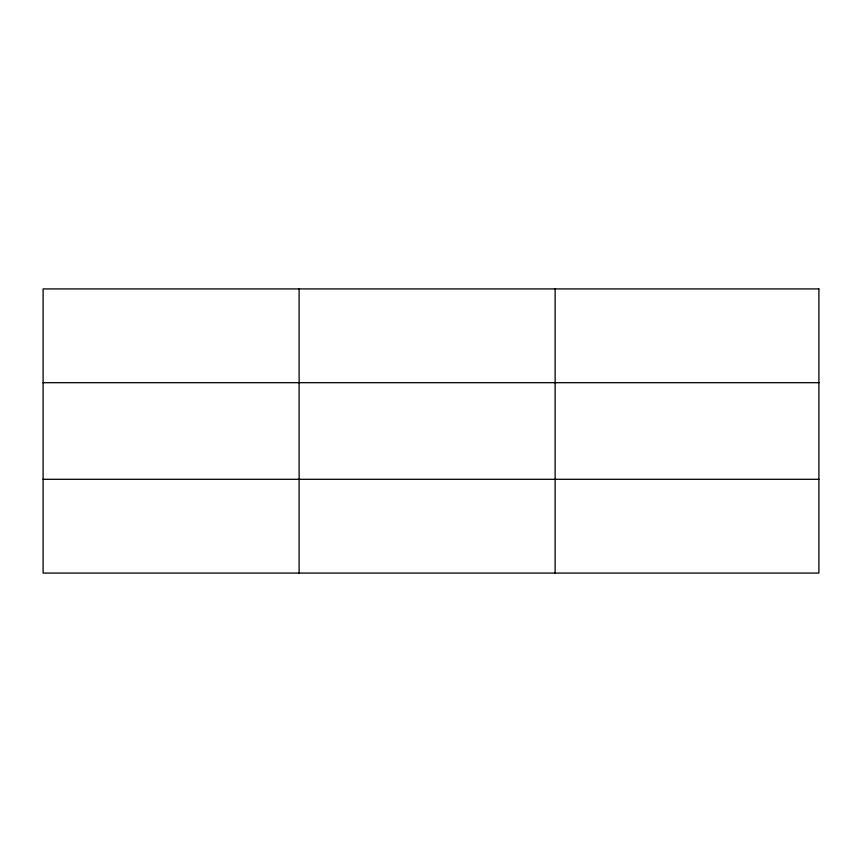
<?xml version="1.0" encoding="UTF-8"?>
<svg xmlns="http://www.w3.org/2000/svg" width="862" height="862" viewBox="0 0 862 862"><rect width="100%" height="100%" fill="white"/><g stroke="black" fill="none" stroke-linecap="round" stroke-linejoin="round"><path stroke-width="1.29" d="M299.114 288.921L299.114 573.079M555.128 288.921L555.128 573.079M43.1 382.696L818.9 382.696M43.1 479.304L818.9 479.304M818.9 288.921L818.9 573.079L43.1 573.079L43.1 288.921L818.9 288.921"/></g></svg>
